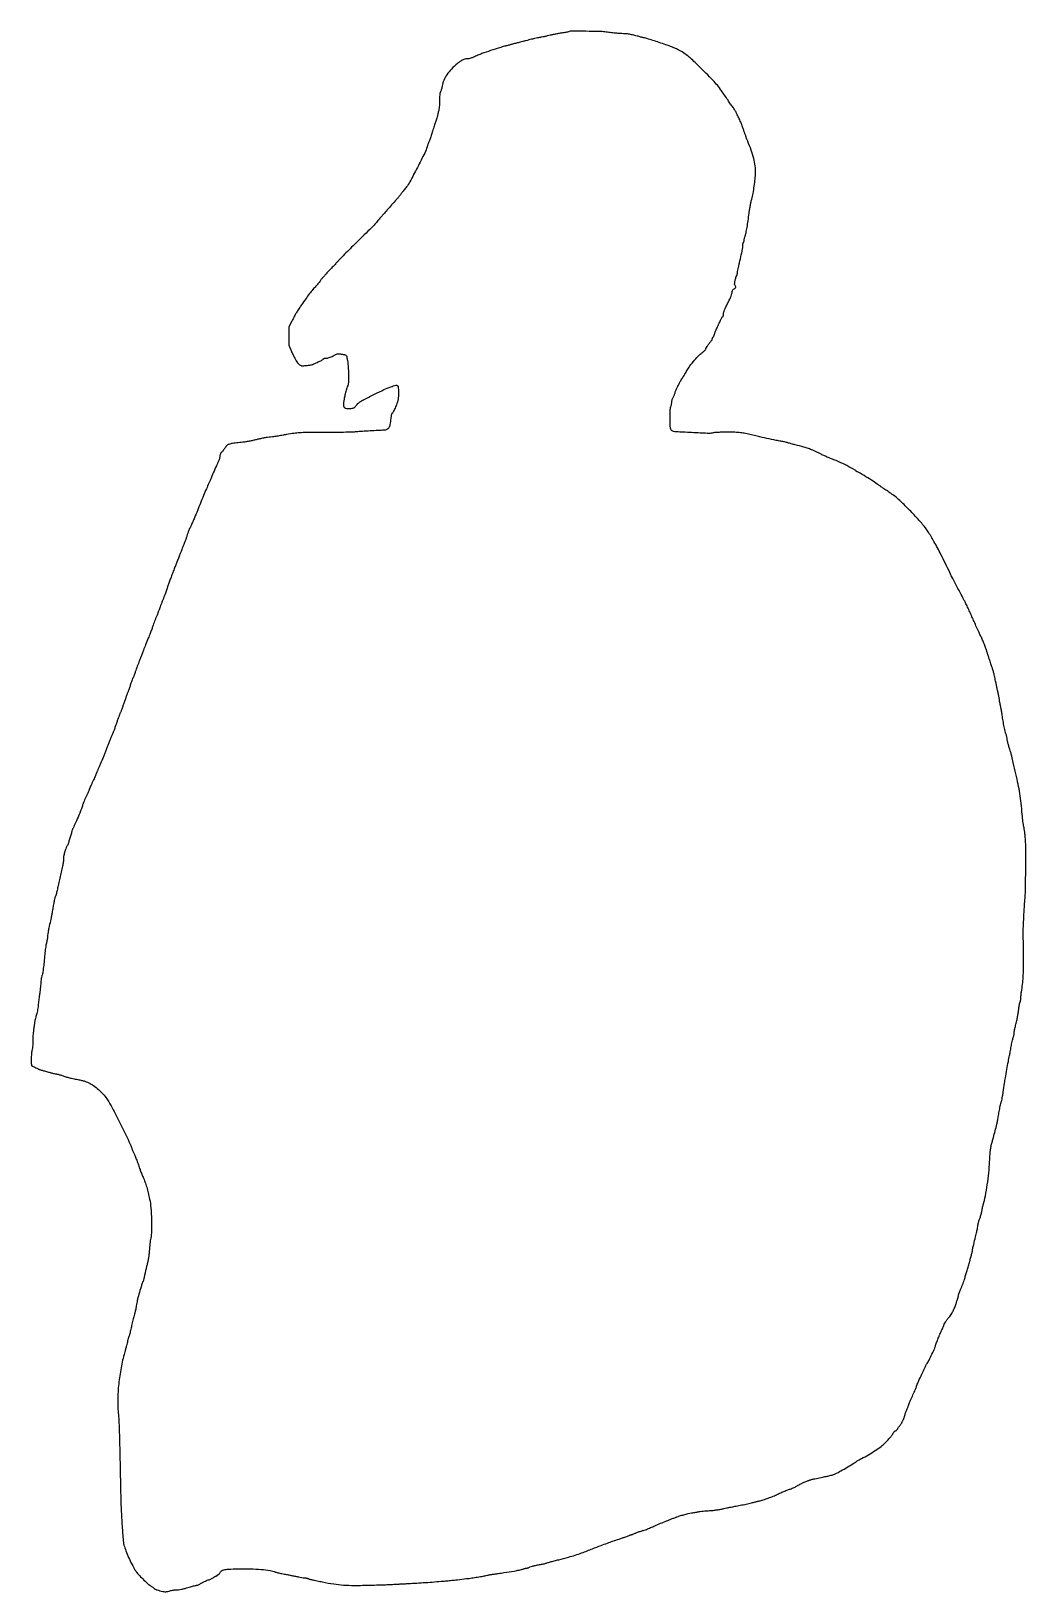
# Model space of a CAD drawing. Extents: x 1 to 1499, y 1 to 2353.
import ezdxf

# ---------------------------------------------------------------- set-up
doc = ezdxf.new("R2010")
doc.units = 0

msp = doc.modelspace()

# ---------------------------------------------------------------- linework, layer by layer
msp.add_lwpolyline([(811.5, 2352.090993, -0.045236), (810.275625, 2351.705853, -0.006573), (807.713877, 2351.183347, -0.007396), (804.659933, 2350.648837, -0.006275), (801.419581, 2350.172603, 0.010045), (797.576728, 2349.578191, 0.004667), (792.613575, 2348.660238, 0.004621), (787.418437, 2347.599208, 0.006428), (782.788661, 2346.546565, -0.004012), (778.318983, 2345.50758, -0.003473), (773.613327, 2344.487736, -0.003496), (769.336973, 2343.623156, -0.01019), (766.36908, 2343.107227, 0.013178), (763.43378, 2342.578871, 0.004744), (759.286542, 2341.677837, 0.004702), (754.758834, 2340.604188, 0.005563), (750.5, 2339.501485, -0.002004), (746.23168, 2338.363848, -0.001657), (741.675, 2337.185023, -0.001673), (737.488433, 2336.131644, -0.00449), (734.5, 2335.418772, 0.004316), (731.838574, 2334.784885, 0.002859), (728.79375, 2334.013343, 0.002878), (725.844213, 2333.229823, 0.005593), (723.5, 2332.564388, -0.003441), (721.258441, 2331.917652, -0.002204), (718.646875, 2331.195996, -0.002214), (716.082393, 2330.511683, -0.00414), (714, 2329.984264, 0.016925), (706.317537, 2327.828059, 0.003452), (692.885497, 2323.460506, 0.003), (679.501808, 2318.916925, 0.024389), (673.5, 2316.505478, -0.0054), (667.093221, 2313.64428, -0.020634), (663.013065, 2312.071344, -0.032752), (659.944431, 2311.251045, -0.046076), (657.127876, 2310.958084, 0.061952), (653.959588, 2310.526783, 0.04944), (650.727752, 2309.318255, 0.039265), (647.166761, 2307.207171, 0.019145), (642.964621, 2304, 0.029044), (633.89869, 2295.583505, 0.040597), (626.919734, 2287.011382, 0.046625), (622.21776, 2278.585086, 0.073231), (620.013252, 2270.606854, -0.018008), (619.588184, 2267.962807, -0.018208), (618.975161, 2265.366005, -0.018341), (618.277779, 2263.150178, -0.067458), (617.605603, 2261.847307, 0.084628), (616.825052, 2260.198557, 0.036912), (616.343597, 2257.817499, 0.024124), (616.076545, 2254.377825, 0.007311), (616, 2249.143513, -0.007887), (615.932935, 2244.892318, -0.008366), (615.731732, 2240.728204, -0.008048), (615.441016, 2237.151808, -0.037562), (615.086748, 2235.11602, 0.003129), (614.651561, 2233.346319, 0.001294), (614.083904, 2230.946581, 0.00128), (613.488513, 2228.370478, 0.001648), (612.95525, 2226, -0.012335), (612.327234, 2223.462826, -0.006559), (611.431559, 2220.353125, -0.006524), (610.43248, 2217.197328, -0.010075), (609.478945, 2214.5, 0.008379), (608.454781, 2211.633841, 0.003985), (607.227915, 2207.9125, 0.003948), (606.006844, 2204.001106, 0.005593), (604.986752, 2200.5, -0.007456), (603.985966, 2197.112219, -0.006243), (602.825995, 2193.548018, -0.006307), (601.683736, 2190.316222, -0.017148), (600.768278, 2188.067721, 0.010975), (599.9013, 2186.011347, 0.006125), (598.931962, 2183.473039, 0.006108), (598.014067, 2180.880867, 0.009859), (597.30351, 2178.650301, -0.042706), (593.575371, 2169.152087, -0.004305), (582.600461, 2147.439103, -0.003969), (571.205118, 2125.791644, -0.049393), (566.037181, 2118.093036, 0.004232), (564.092432, 2115.695167, 0.003526), (562.065242, 2113.114829, 0.003559), (560.243038, 2110.726517, 0.009656), (558.99654, 2109, -0.016619), (557.59928, 2107.120373, -0.003772), (555.1011, 2104.03125, -0.003901), (552.163729, 2100.510937, -0.003782), (549.141468, 2097, -0.000526), (541.996806, 2088.843322, -0.000718), (535.53749, 2081.505985, -0.000411), (530.039113, 2075.288566, -0.009885), (528.464285, 2073.580014, 0.014788), (527.813145, 2072.859538, 0.001189), (526.159459, 2070.907879, 0.001605), (524.1994, 2068.568256, 0.001232), (522.072479, 2066, -0.005571), (519.793896, 2063.29672, -0.005024), (517.376708, 2060.54931, -0.005039), (515.160759, 2058.130572, -0.01588), (513.608194, 2056.572118, 0.004936), (502.465177, 2045.865938, 0.001449), (485.566745, 2029.209775, 0.000911), (468.613397, 2012.341007, 0.014824), (463.10134, 2006.5, -0.005031), (460.387825, 2003.509322, -0.001804), (456.463727, 1999.301453, -0.00179), (452.128252, 1994.718942, -0.002119), (447.996739, 1990.419839, 0.007067), (444.129221, 1986.314898, 0.008319), (440.587977, 1982.316632, 0.007433), (437.709971, 1978.85327, 0.050351), (436.494608, 1976.989573, -0.037738), (435.485332, 1975.353297, -0.012369), (433.763836, 1973.102208, -0.012245), (431.722579, 1970.689013, -0.013542), (429.631101, 1968.46039, 0.019371), (425.083724, 1963.500211, 0.011696), (420.069808, 1957.298404, 0.009727), (414.401582, 1949.638044, 0.005523), (407.827083, 1940.161572, 0.003027), (402.802792, 1932.648436, 0.011307), (399.780312, 1927.835699, 0.0122), (397.09249, 1923.072584, 0.003961), (393.348482, 1915.90615), (388.945042, 1907.3123), (388.817608, 1893.40615), (388.690173, 1879.5), (394.595087, 1866.593572, 0.007119), (397.631836, 1860.198389, 0.020621), (399.97514, 1855.896733, 0.029762), (402.008286, 1852.921963, 0.060107), (404, 1850.905067, 0.029615), (406.338479, 1849.262297, 0.0983), (408.091107, 1848.608169, 0.06176), (410.364498, 1848.522009, 0.006992), (415.5, 1849.034513, 0.008086), (418.709537, 1849.452887, 0.009478), (421.7375, 1849.956308, 0.008552), (424.273884, 1850.4726, 0.056084), (425.5, 1850.892528, -0.002312), (426.664158, 1851.436886, -0.00039), (428.895312, 1852.465511, -0.000427), (431.519079, 1853.669948, -0.000379), (434.25, 1854.918249, 0.011481), (436.836723, 1856.170791, 0.017459), (439.017187, 1857.387075, 0.012276), (440.721534, 1858.475386, 0.249482), (441, 1858.998739, -0.29093), (441.246126, 1859.385936, -0.046133), (442.133243, 1859.70588, -0.038997), (443.379442, 1859.92748, -0.024512), (444.857848, 1860, 0.05377), (446.941626, 1860.224737, 0.026904), (449.500008, 1860.929121, 0.023371), (452.41523, 1862.057134, 0.016142), (455.604686, 1863.590786, -0.011206), (459.354229, 1865.439534, -0.040769), (461.842847, 1866.359744, -0.060833), (463.88066, 1866.670162, -0.05572), (465.996838, 1866.496939, 0.006299), (467.496854, 1866.223356, 0.005149), (469.107508, 1865.967546, 0.005205), (470.594257, 1865.762881, 0.013615), (471.667019, 1865.656152, -0.030419), (472.555172, 1865.537549, -0.029482), (473.431919, 1865.311325, -0.030825), (474.177299, 1865.019561, -0.087949), (474.632138, 1864.701548, -0.137335), (476.064076, 1862.154843, -0.021016), (477.215215, 1856.3941, -0.019595), (478.11742, 1848.652486, -0.009924), (478.676467, 1838.85244, -0.00414), (478.92627, 1830.19774, -0.018968), (478.839049, 1825.172743, -0.031978), (478.411006, 1821.599441, -0.039203), (477.541941, 1818.35244, 0.012896), (475.386563, 1811.717454, 0.010995), (473.450142, 1804.619062, 0.011219), (471.966398, 1798.042336, 0.028281), (471.267514, 1793.185161, 0.04769), (471.311449, 1788.275215, 0.180713), (472.656671, 1785.572454, 0.166249), (475.530992, 1784.282236, 0.039026), (480.879845, 1784.205084, 0.01317), (484.362671, 1784.519136, 0.054614), (486.417717, 1784.990321, 0.084624), (487.844118, 1785.775784, 0.065065), (489.082066, 1787.055901, -0.03672), (492.924192, 1791.506874, -0.052887), (496.968345, 1794.77454, -0.025256), (503.415305, 1798.49516, -0.002743), (518.739307, 1806.229782, -0.008556), (532.139397, 1812.617571, -0.020024), (542.415072, 1816.813552, -0.01914), (550.086619, 1819.265525, -0.269714), (552.774767, 1818.562468, -0.183701), (553.722566, 1816.466853, -0.010476), (554.014251, 1809.258958, -0.016879), (553.90967, 1801.92528, -0.042416), (553.202381, 1796.630478, -0.03739), (551.682683, 1791.580718, -0.014662), (548.872788, 1784.867231, -0.009619), (545.796203, 1778.415227, -0.139146), (544.103365, 1776.563883, 0.188967), (543.700044, 1776.026336, 0.013364), (543.239262, 1774.171057, 0.017387), (542.814806, 1771.863914, 0.012162), (542.490769, 1769.239478, -0.01847), (541.232929, 1760.010738, -0.087707), (539.425395, 1755.018165, -0.155072), (536.578732, 1752.414873, -0.101543), (532.215568, 1751.390108, 0.005158), (523.304072, 1751.045867, 0.002248), (511.479939, 1750.413592, 0.002254), (499.60701, 1749.671438, 0.004898), (490.5, 1748.971278, -0.014318), (484.045004, 1748.597161, -0.002296), (471.421875, 1748.285701, -0.002537), (456.546573, 1748.062513, -0.002224), (441, 1747.977301, 0.001271), (415.873271, 1747.887438, 0.012295), (405.21243, 1747.559962, 0.021736), (396.88028, 1746.734377, 0.008572), (385.5, 1744.905178, -0.003378), (378.294887, 1743.670155, -0.002906), (370.703125, 1742.466865, -0.002926), (363.800422, 1741.455185, -0.008435), (359, 1740.862688, 0.014062), (354.574377, 1740.265822, 0.007201), (349.059375, 1739.281732, 0.00715), (343.403778, 1738.104157, 0.010679), (338.5, 1736.899251, -0.012925), (333.525853, 1735.700717, -0.008079), (327.646875, 1734.54298, -0.008106), (321.813576, 1733.589211, -0.014594), (317, 1733.025042, 0.005612), (312.591614, 1732.588474, 0.005026), (308.028677, 1732.038347, 0.005045), (303.941497, 1731.461845, 0.015668), (301.204008, 1730.959321, 0.022282), (298.219271, 1730.173491, 0.072009), (296.373726, 1729.291608, 0.076883), (294.919487, 1727.955736, 0.027816), (293.288292, 1725.664634, -0.014822), (292.078749, 1723.868806, -0.010153), (290.605541, 1721.901188, -0.010242), (289.107619, 1720.061941, -0.020363), (287.834284, 1718.680438, 0.035756), (286.559802, 1717.209363, 0.05219), (285.681631, 1715.738185, 0.056336), (285.172347, 1714.208092, 0.052237), (285, 1712.562924, -0.080129), (284.538131, 1709.699401, -0.015327), (282.723379, 1704.735328, -0.011763), (279.718149, 1697.718623, -0.003766), (274.930209, 1687.434276, 0.005988), (274.190838, 1685.827502, 0.008214), (273.566999, 1684.363695, 0.005641), (273.080568, 1683.128491, 0.09122), (273, 1682.690549, -0.098884), (272.901604, 1682.19788, -0.001214), (271.645385, 1679.198929, -0.003549), (270.15595, 1675.736169, -0.002309), (268.388544, 1671.756273, 0.004103), (264.547065, 1663.021543, 0.002671), (260.247571, 1652.874491, 0.002478), (255.664503, 1641.740342, 0.002138), (250.958192, 1630, -0.004843), (249.120101, 1625.485566, -0.002251), (246.651895, 1619.661519, -0.00223), (244.005536, 1613.569647, -0.003111), (241.580094, 1608.145598, 0.004707), (239.364589, 1603.148285, 0.005456), (237.352741, 1598.349407, 0.004894), (235.734974, 1594.254836, 0.032001), (235.076713, 1592.145598, -0.015117), (234.595157, 1590.397166, -0.006563), (233.854635, 1588.102144, -0.006488), (233.003048, 1585.681042, -0.008576), (232.161245, 1583.5, 0.002608), (231.161266, 1580.998436, 0.000971), (229.780748, 1577.471875, 0.000962), (228.290312, 1573.620751, 0.001163), (226.906691, 1570, -0.002454), (225.303549, 1565.837076, -0.000994), (223.079351, 1560.178125, -0.000984), (220.662454, 1554.09964, -0.001251), (218.406918, 1548.5, 0.004201), (216.063324, 1542.581221, 0.002504), (213.368727, 1535.5, 0.002506), (210.754505, 1528.417267, 0.004336), (208.662009, 1522.5, -0.00248), (206.680074, 1516.828475, -0.001795), (204.417768, 1510.528125, -0.001813), (202.225466, 1504.558498, -0.003952), (200.491491, 1500, 0.001682), (198.905594, 1495.887085, 0.001289), (197.198868, 1491.38125, 0.001302), (195.623372, 1487.1559, 0.003087), (194.478091, 1484, -0.005583), (193.305744, 1480.819124, -0.002246), (191.635794, 1476.497846, -0.002222), (189.795398, 1471.859198, -0.002811), (188.051001, 1467.588412, 0.004634), (186.410828, 1463.530599, 0.004962), (184.884045, 1459.534257, 0.004716), (183.638942, 1456.075885, 0.023188), (183.046332, 1454.088412, -0.027492), (182.105299, 1451.028773, -0.004819), (179.965382, 1445.394739, -0.004368), (176.970319, 1437.925676, -0.002011), (172.94637, 1428.25, 0.0079), (169.577198, 1419.871811, 0.001486), (163.705635, 1404.440215, 0.000235), (157.235587, 1387.257953, 0.090159), (157, 1385.962064, -0.087906), (156.896746, 1385.379307, -0.005594), (156.280339, 1383.751128, -0.008068), (155.488519, 1381.820613, -0.005907), (154.550092, 1379.703224, 0.011554), (153.456327, 1377.158133, 0.005747), (152.18261, 1373.886711, 0.005701), (150.939871, 1370.46515, 0.00834), (149.930877, 1367.423588, -0.004055), (149.005781, 1364.552841, -0.003871), (148.020156, 1361.652554, -0.003838), (147.11027, 1359.104762, -0.013785), (146.472554, 1357.5, 0.01364), (145.734223, 1355.643616, 0.001669), (144.2428, 1351.531418, 0.001976), (142.506205, 1346.632089, 0.00163), (140.692012, 1341.394189, -0.002951), (138.865004, 1336.164022, -0.00359), (137.089817, 1331.288042, -0.003029), (135.542884, 1327.20786, -0.024972), (134.736469, 1325.394189, 0.025324), (133.939982, 1323.599453, 0.003291), (132.461988, 1319.678293, 0.003828), (130.773604, 1314.998128, 0.003191), (129.049409, 1310, -0.003768), (127.265349, 1304.847656, -0.003726), (125.397187, 1299.703125, -0.003659), (123.695412, 1295.224096, -0.014348), (122.546544, 1292.5, 0.005593), (120.655815, 1288.227374, 0.003352), (118.500862, 1283.112294, 0.003308), (116.355118, 1277.823262, 0.004438), (114.484819, 1273, 0.000352), (113.824061, 1271.246329, 0.000129), (112.89209, 1268.765625, 0.000128), (111.874838, 1266.053692, 0.000153), (110.918577, 1263.5, -0.003139), (109.93107, 1260.910072, -0.002396), (108.818914, 1258.0875, -0.002422), (107.751432, 1255.45303, -0.0057), (106.922887, 1253.5, 0.000755), (106.099686, 1251.611728, 0.000371), (105.057451, 1249.20625, 0.000368), (103.978591, 1246.706116, 0.000536), (103.031335, 1244.5, -0.000132), (102.132669, 1242.402373, -0.000119), (101.202566, 1240.234375, -0.000119), (100.368816, 1238.293529, -0.000382), (99.811602, 1237, 0.002037), (99.340736, 1235.896892, 0.001414), (98.817332, 1234.646875, 0.001426), (98.321657, 1233.443943, 0.002944), (97.942317, 1232.5, -0.010946), (97.412542, 1231.240361, -0.001034), (96.040083, 1228.184107, -0.001323), (94.3863, 1224.547358, -0.001041), (92.576113, 1220.616108, 0.002712), (90.82236, 1216.77366, 0.004123), (89.344233, 1213.414264, 0.001588), (88.109406, 1210.518549, 0.100311), (88, 1209.978702, -0.102432), (87.887605, 1209.43583, -0.001409), (86.53125, 1206.3247, -0.003902), (84.916274, 1202.725231, -0.00255), (83, 1198.597672, 0.004352), (81.084304, 1194.432107, 0.00628), (79.46875, 1190.71283, 0.00349), (78.169935, 1187.555301, 0.09611), (78, 1186.679403, -0.096452), (77.470168, 1183.958354, -0.002162), (72.399553, 1171.585597, -0.00532), (67.340063, 1159.747995, -0.016949), (63.612201, 1152, 0.028438), (63.023651, 1150.701233, 0.009836), (62.319409, 1148.765625, 0.009736), (61.625405, 1146.597617, 0.011156), (61.049338, 1144.5, -0.009527), (59.395597, 1138.400533, -0.009063), (57.484755, 1132.265528, -0.007732), (55.634505, 1126.959648, -0.053874), (54.420044, 1124.5, 0.056674), (52.666332, 1120.897686, 0.017748), (50.864572, 1115.161322, 0.017526), (49.477912, 1109.338694, 0.061406), (49.185268, 1105.5, -0.032596), (49.147835, 1103.487547, -0.011516), (48.840286, 1100.61875, -0.011375), (48.356615, 1097.473344, -0.013114), (47.749089, 1094.5, 0.001139), (45.745713, 1085.766914, 0.000939), (43.648122, 1076.445557, 0.000961), (41.666112, 1067.478851, 0.001564), (40.021812, 1059.857534, -0.005738), (39.248344, 1056.412301, -0.007003), (38.442722, 1053.208142, -0.005966), (37.696932, 1050.536913, -0.048304), (37.224881, 1049.357534, 0.054502), (36.330455, 1047.040252, 0.011202), (35.299701, 1042.774007, 0.010023), (34.188057, 1037.134289, 0.00509), (33.00457, 1030, -0.006733), (32.393129, 1026.387653, -0.002953), (31.490571, 1021.61875, -0.002922), (30.473186, 1016.568643, -0.003909), (29.487657, 1012, 0.001844), (27.143292, 1001.345898, 0.007986), (25.876308, 994.995719, 0.01327), (25.205979, 990.689437, 0.031982), (25, 987.4725, -0.031701), (24.892676, 985.781455, -0.011275), (24.53226, 983.385568, -0.011137), (24.017305, 980.766393, -0.012896), (23.407693, 978.29879, 0.021835), (22.736388, 975.356586, 0.007856), (22.030995, 971.11902, 0.007775), (21.402403, 966.445163, 0.009144), (20.957066, 962, -0.003503), (19.867579, 949.731145, -0.008116), (18.836238, 940.545229, -0.00897), (17.844272, 933.79824, -0.056192), (16.895212, 930.449716, 0.050889), (16.377952, 928.695612, 0.008823), (15.801059, 925.282104, 0.009512), (15.269025, 921.236246, 0.008389), (14.865584, 917, -0.004062), (14.476612, 912.503769, -0.003267), (13.987464, 907.675, -0.003302), (13.476858, 903.219074, -0.008436), (13.031205, 900, 0.004817), (12.575461, 896.874695, 0.00217), (12.034789, 892.765625, 0.002148), (11.501254, 888.420985, 0.00293), (11.060119, 884.5, -0.011999), (10.551537, 880.615085, -0.009101), (9.814438, 876.38125, -0.009216), (8.976724, 872.431612, -0.021118), (8.166441, 869.5, 0.013317), (7.375404, 866.802588, 0.008645), (6.598672, 863.646875, 0.008693), (5.946736, 860.537335, 0.016296), (5.54588, 858, -0.001891), (5.20685, 855.36331, -0.000856), (4.743852, 851.9125, -0.000848), (4.242973, 848.273513, -0.001162), (3.778987, 845, 0.013327), (3.377029, 841.564537, 0.007683), (3.067233, 837.411428, 0.007673), (2.884161, 833.229197, 0.012727), (2.873751, 829.698478, -0.013849), (2.85664, 826.403708, -0.012024), (2.660091, 822.95535, -0.012181), (2.33086, 819.841628, -0.034398), (1.899824, 817.698478, 0.034255), (1.445343, 815.442102, 0.009393), (1.041562, 811.835544, 0.009448), (0.737225, 807.719955, 0.009725), (0.592295, 803.63529, 0.005578), (0.56674, 798.378447, 0.03143), (0.760572, 795.57918, 0.066153), (1.189784, 793.991873, 0.219372), (1.967141, 793.278228, -0.024679), (3.607024, 792.660713, -0.00603), (6.242255, 791.479003, -0.0065), (8.948341, 790.183128, -0.013812), (11, 789.096093, 0.039945), (11.900357, 788.677706, 0.006882), (13.675, 788.047171, 0.007454), (15.78432, 787.365169, 0.006601), (18, 786.716968, -0.000024), (20.503762, 786.020106, -0.000014), (23.5, 785.185932, -0.000014), (26.496235, 784.351579, -0.000024), (29, 783.654158, 0.00689), (31.39831, 783.02147, 0.005141), (34.059375, 782.387536, 0.005198), (36.580074, 781.841861, 0.011774), (38.5, 781.493992, -0.01569), (40.285877, 781.155948, -0.009826), (42.353125, 780.654213, -0.00986), (44.371567, 780.079316, -0.017691), (46, 779.516853, 0.014933), (51.206547, 777.686312, 0.013161), (56.735916, 776.084939, 0.011243), (63.113839, 774.570769, 0.006262), (70.944751, 772.998976, -0.010534), (76.765833, 771.778757, -0.020055), (81.378142, 770.513178, -0.023343), (85.370972, 769.034912, -0.022533), (89.25718, 767.175278, -0.039234), (96.375356, 762.61473, -0.02661), (103.734295, 756.398273, -0.026396), (110.479732, 749.348942, -0.03552), (115.751064, 742.262807, -0.022507), (122.49593, 730.579405, -0.003489), (134.636188, 706.772834, -0.003469), (146.444851, 682.797912, -0.022827), (151.718115, 670.5, 0.005804), (152.439635, 668.645488, 0.003038), (153.378509, 666.353125, 0.003021), (154.369796, 664.014015, 0.004627), (155.259889, 662, -0.011621), (157.094767, 657.686006, -0.003952), (159.564622, 651.337146, -0.003927), (162.183086, 644.279124, -0.004513), (164.568706, 637.5, 0.008162), (165.424204, 635.124465, 0.003761), (166.611325, 632.059375, 0.003724), (167.908299, 628.853958, 0.005154), (169.122464, 626, -0.017255), (171.969755, 618.830502, -0.013064), (174.61219, 610.786851, -0.01235), (176.983778, 602.102246, -0.011109), (179.016023, 593, -0.029639), (180.852674, 579.793751, -0.012495), (181.818929, 561.896914, -0.011697), (181.915666, 544.488931, -0.047402), (180.725612, 533.961759, 0.01558), (180.084884, 530.361923, 0.007032), (179.458845, 525.607517, 0.006954), (178.937949, 520.565746, 0.009434), (178.617016, 516, -0.01444), (178.198274, 510.789098, -0.011764), (177.458193, 505.240134, -0.01147), (176.432222, 499.571601, -0.011739), (175.15426, 494, 0.002737), (173.942205, 489.120582, 0.002343), (172.717905, 483.96875, 0.00236), (171.649345, 479.276524, 0.006743), (170.965674, 476, -0.007682), (170.425986, 473.437594, -0.010067), (169.850178, 471.115625, -0.007863), (169.302053, 469.201813, -0.088384), (168.944697, 468.5, 0.087478), (167.766685, 466.196746, 0.002224), (164.369092, 454.967491, 0.004575), (161.279108, 444.230264, 0.026822), (160.013178, 438.5, -0.002993), (158.566276, 430.059953, -0.008771), (157.432659, 424.268975, -0.01215), (156.34271, 419.719627, -0.014027), (155.078321, 415.443619, 0.013528), (154.218042, 412.544915, 0.005865), (153.223898, 408.646941, 0.005798), (152.262865, 404.474731, 0.007667), (151.490164, 400.652349, -0.006352), (150.756726, 396.974414, -0.005973), (149.915804, 393.239903, -0.005953), (149.091408, 389.947276, -0.02049), (148.444555, 387.842853, 0.012667), (147.773557, 385.775577, 0.003942), (146.869415, 382.63884, 0.003938), (145.914079, 379.116847, 0.004333), (145.04527, 375.690504, -0.002774), (144.098432, 371.906964, -0.001502), (142.893768, 367.262211, -0.001496), (141.639026, 362.541059, -0.002363), (140.531574, 358.5, 0.024707), (135.403505, 335.866088, 0.020275), (132.119187, 311.290915, 0.020748), (130.905046, 287.421429, 0.032947), (132.060889, 267, -0.021778), (132.76305, 258.114717, -0.001775), (133.504301, 234.785417, -0.001774), (134.330973, 201.275228, -0.000539), (135.348506, 150.5, 0.006173), (136.142612, 125.140557, 0.006333), (137.558515, 100.025048, 0.004739), (139.274431, 78.199992, 0.05093), (140.944997, 69.5, 0.022081), (144.090832, 60.481896, 0.013425), (148.557475, 50.109812, 0.013461), (153.475022, 40.194502, 0.026594), (157.995429, 32.66188, 0.035949), (162.066611, 27.475829, 0.01189), (168.747496, 20.463387, 0.011518), (175.678662, 13.838707, 0.043404), (180.446483, 10.19153, -0.010227), (182.084488, 9.102593, -0.010647), (183.654393, 7.961672, -0.010389), (184.968544, 6.919416, -0.044984), (185.674855, 6.219004, 0.074914), (186.352923, 5.622414, 0.026335), (187.481358, 4.977277, 0.025454), (188.8157, 4.388102, 0.027153), (190.174855, 3.95181, 0.003219), (198.705082, 1.774764, 0.038588), (202.053087, 1.212775, 0.073546), (204.674236, 1.364072, 0.025225), (208.363891, 2.325573, -0.020652), (210.73664, 2.967114, -0.014052), (213.480694, 3.508137, -0.014179), (216.162766, 3.881198, -0.02747), (218.323541, 4, 0.029616), (222.410094, 4.242267, 0.021459), (226.911597, 4.974912, 0.015499), (232.591678, 6.33635, 0.00563), (240.559099, 8.605903, -0.005483), (243.774006, 9.522704, -0.006924), (246.768051, 10.296734, -0.005607), (249.28864, 10.881397, -0.054231), (250.378923, 11, 0.095387), (251.327651, 11.182654, 0.019017), (252.911787, 11.887097, 0.019482), (254.719354, 12.863836, 0.017069), (256.528928, 14.019903, -0.028168), (258.664576, 15.318483, -0.014), (261.501574, 16.731133, -0.01385), (264.531809, 18.03486, -0.01976), (267.293416, 19.008908, 0.016467), (269.904186, 19.910474, 0.015973), (272.477025, 20.990315, 0.016105), (274.676097, 22.084043, 0.055233), (275.987322, 22.989005, -0.025984), (276.973948, 23.75868, -0.027199), (278.02058, 24.40927, -0.028196), (278.980495, 24.867516, -0.097561), (279.65301, 25, 0.072596), (280.167733, 25.075129, 0.087407), (280.604322, 25.29375, 0.100487), (280.896187, 25.618656, 0.133682), (281, 26, -0.132956), (281.103229, 26.381345, -0.100532), (281.393474, 26.70625, -0.087654), (281.827642, 26.924847, -0.073022), (282.339485, 27, 0.14297), (282.932597, 27.173133, 0.05402), (283.613021, 27.718839, 0.047867), (284.268314, 28.510813, 0.042037), (284.793948, 29.44711, -0.116293), (287.251952, 32.620288, -0.115121), (290.877329, 34.375778, -0.044825), (297.423755, 35.245783, -0.004793), (312.760144, 35.751244, -0.011601), (330.860622, 35.754108, -0.015848), (347.142204, 34.862029, -0.016862), (360.479785, 33.251767, -0.064525), (368.5, 30.92169, 0.040173), (369.721149, 30.501627, 0.005912), (372.2625, 29.881912, 0.00664), (375.290447, 29.2236, 0.005661), (378.5, 28.608079, -0.002934), (382.429663, 27.876659, -0.001176), (387.798042, 26.831732, -0.001164), (393.578261, 25.678545, -0.00147), (398.918868, 24.583784, 0.00347), (403.846239, 23.594256, 0.004498), (408.378449, 22.758987, 0.003415), (412.182846, 22.119921, 0.039921), (413.682436, 22, -0.032384), (414.707088, 21.933565, -0.022578), (415.848458, 21.732185, -0.022858), (416.930086, 21.438074, -0.043097), (417.763569, 21.088289, 0.044113), (418.76991, 20.668359, 0.009196), (420.605548, 20.123063, 0.009585), (422.767009, 19.568394, 0.008925), (425, 19.082689, -0.001354), (427.729903, 18.53205, -0.000517), (431.528125, 17.751117, -0.000512), (435.651258, 16.894528, -0.000629), (439.5, 16.085777, 0.013184), (456.574125, 12.943326, 0.022037), (471.0856, 11.317428, 0.017942), (487.606587, 10.794681, 0.005852), (512, 11.183847, 0.000814), (523.699377, 11.526564, 0.001049), (534.45, 11.881587, 0.000798), (543.460995, 12.212474, 0.009174), (547, 12.413163, -0.003961), (549.976671, 12.613116, -0.000985), (554.85, 12.892076, -0.001007), (560.428125, 13.189081, -0.001011), (566, 13.4632, 0.002749), (578.315466, 14.111996, 0.002273), (591.431208, 14.935113, 0.002209), (604.955153, 15.90562, 0.002195), (618.5, 16.997618, 0.001731), (627.119294, 17.760668, 0.00293), (634.332303, 18.467049, 0.002177), (642.863712, 19.39061, 0.000556), (656.676084, 20.962268, 0.007224), (664.494523, 21.975354, 0.005086), (673.257619, 23.330958, 0.005129), (681.599259, 24.796431, 0.01097), (688, 26.134655, -0.007908), (690.013988, 26.568615, -0.005143), (692.353125, 27.009085, -0.005172), (694.645287, 27.39193, -0.009803), (696.5, 27.644883, 0.00636), (699.929542, 28.088589, 0.002158), (704.905344, 28.818725, 0.001132), (712.890189, 30.044122, 0.000181), (728.5, 32.48165, 0.008458), (732.239061, 33.13188, 0.007957), (736.03125, 33.92039, 0.007947), (739.369876, 34.726144, 0.027121), (741.5, 35.40129, -0.014109), (743.181811, 35.982895, -0.013296), (744.927188, 36.481274, -0.013387), (746.496336, 36.840047, -0.044178), (747.55, 36.956107, 0.034618), (748.404558, 37.033757, 0.030619), (749.276875, 37.229779, 0.031892), (750.041879, 37.505586, 0.076644), (750.55, 37.82612, -0.100025), (752.186693, 38.755367, -0.013861), (755.951021, 39.875692, -0.014432), (760.779297, 41.019891, -0.008976), (766.5, 42.095623, 0.006386), (769.36328, 42.618698, 0.006619), (772.178125, 43.208962, 0.006411), (774.60005, 43.783101, 0.028276), (776, 44.219412, -0.021878), (777.695718, 44.771789, -0.001378), (782.759375, 46.164496, -0.002027), (788.806228, 47.783407, -0.001504), (795.5, 49.524937, 0.003492), (810.481394, 53.486324, 0.011825), (820.17679, 56.370447, 0.010862), (830.130785, 59.830174, 0.002602), (846.5, 66.018458, -0.001145), (859.391816, 70.935097, -0.002846), (868.855694, 74.458131, -0.00343), (877.244955, 77.461781, -0.00259), (886.5, 80.650232, 0.001485), (891.625078, 82.403212, 0.00198), (896.26875, 84.027564, 0.001386), (900.153067, 85.415716, 0.020286), (901.5, 85.963983, -0.013983), (902.444858, 86.362539, -0.007219), (903.646875, 86.810551, -0.00717), (904.897069, 87.235966, -0.010782), (906, 87.567601, 0.018394), (907.233872, 87.959183, 0.006823), (908.940625, 88.597201, 0.006751), (910.785319, 89.34446, 0.008093), (912.5, 90.099048, -0.016936), (914.422853, 90.904971, -0.008116), (916.940625, 91.814872, -0.008036), (919.602029, 92.680568, -0.011363), (922, 93.358927, 0.017187), (924.569964, 94.118371, 0.008397), (927.79375, 95.253285, 0.008319), (931.109996, 96.54689, 0.011932), (934, 97.811325, -0.007208), (940.470805, 100.715565, -0.003163), (949.1196, 104.383753, -0.003176), (958.045533, 108.036653, -0.005534), (965.5, 110.93681, 0.00126), (967.943763, 111.863585, 0.001354), (970.325, 112.780912, 0.001279), (972.365754, 113.579441, 0.006434), (973.5, 114.043561, -0.027915), (977.365285, 115.434628, -0.006379), (984.051853, 117.334835, -0.006746), (990.867908, 119.079855, -0.02122), (995.5, 119.993324, 0.003074), (997.810154, 120.362388, 0.001666), (1000.646875, 120.843194, 0.001659), (1003.53086, 121.351765, 0.002623), (1006, 121.809018, -0.01728), (1008.875633, 122.254816, -0.005243), (1013.2625, 122.733818, -0.005244), (1018.193778, 123.167821, -0.005693), (1023, 123.485055, 0.012685), (1028.130526, 123.895817, 0.008144), (1034.059375, 124.620023, 0.008184), (1039.844079, 125.519175, 0.015173), (1044.5, 126.467408, -0.002964), (1048.804646, 127.454135, -0.002343), (1053.471875, 128.471961, -0.002368), (1057.813073, 129.375923, -0.005889), (1061, 129.984803, 0.004777), (1069.16598, 131.526138, 0.003605), (1078.107911, 133.369681, 0.003485), (1086.276114, 135.17482, 0.012212), (1091.5, 136.502541, -0.003735), (1093.597636, 137.073712, -0.003421), (1095.765625, 137.630838, -0.00342), (1097.707503, 138.101631, -0.011193), (1099, 138.375263, 0.035002), (1102.042476, 139.172316, 0.003148), (1109.49546, 141.745897, 0.003766), (1116.850968, 144.400208, 0.024038), (1120.5, 145.951243, -0.00689), (1126.839437, 148.906383, -0.006381), (1133.421185, 151.764376, -0.00665), (1139.571839, 154.246736, -0.013106), (1144.533281, 156.024646, 0.015203), (1147.443506, 157.081309, 0.013196), (1150.426763, 158.360516, 0.013387), (1153.066623, 159.662668, 0.037486), (1154.813148, 160.75754, -0.028329), (1156.511411, 161.865942, -0.011073), (1158.970446, 163.207599, -0.010919), (1161.701599, 164.545398, -0.01335), (1164.313148, 165.670978, 0.001334), (1166.865146, 166.698909, 0.001326), (1169.416987, 167.742589, 0.001298), (1171.643333, 168.66681, 0.005184), (1173, 169.250734, -0.029583), (1174.352285, 169.756137, -0.00821), (1176.528125, 170.386753, -0.008258), (1179.01953, 171.020689, -0.00857), (1181.5, 171.563675, 0.000894), (1191.2397, 173.539552, 0.002087), (1198.519544, 175.061638, 0.002633), (1203.950881, 176.250849, 0.008767), (1207.5, 177.113178, 0.052127), (1212.186769, 178.877535, 0.008442), (1220.83132, 183.389971, 0.00964), (1230.44278, 188.858146, 0.010711), (1239.5, 194.510803, -0.005097), (1242.892858, 196.681606, -0.004502), (1246.471875, 198.875842, -0.004525), (1249.733019, 200.795065, -0.013686), (1252, 202.020334, 0.015135), (1262.245949, 207.596513, 0.013551), (1272.527727, 213.982251, 0.013795), (1281.47119, 220.239102, 0.039005), (1287.216703, 225.237946, 0.009103), (1292.037378, 230.324121, 0.014028), (1295.998697, 234.911016, 0.01491), (1298.956285, 238.765598, 0.067131), (1300.291363, 241.265008, -0.082785), (1300.718748, 242.008463, -0.042089), (1301.472408, 242.784059, -0.040304), (1302.406574, 243.472421, -0.047827), (1303.388805, 243.957724, 0.05365), (1304.367822, 244.45567, 0.04386), (1305.292501, 245.181324, 0.04556), (1306.030683, 246.011693, 0.082261), (1306.443008, 246.820434, -0.047865), (1306.840692, 247.753265, -0.017066), (1307.576949, 249.001903, -0.016754), (1308.483218, 250.325439, -0.018988), (1309.440816, 251.529476, 0.01762), (1310.441978, 252.781246, 0.012468), (1311.479592, 254.251876, 0.012606), (1312.401578, 255.708506, 0.025854), (1313.03406, 256.901759, -0.002476), (1313.588594, 258.077669, -0.001479), (1314.259249, 259.471142, -0.00148), (1314.935419, 260.855055, -0.002567), (1315.506356, 262, 0.025249), (1316.041211, 263.206681, 0.012313), (1316.606388, 264.79375, 0.01218), (1317.114517, 266.477288, 0.017234), (1317.477969, 268, -0.025905), (1317.915569, 269.702141, -0.010218), (1318.685557, 271.995872, -0.010081), (1319.62005, 274.445305, -0.012424), (1320.593434, 276.688075, 0.006888), (1321.515154, 278.749022, 0.009142), (1322.293071, 280.649666, 0.006884), (1322.889872, 282.2525, 0.085877), (1323, 282.888963, -0.097626), (1323.138406, 283.591065, -0.002677), (1324.342711, 286.482752, -0.005432), (1325.819451, 289.872624, -0.003688), (1327.570929, 293.700889, 0.000773), (1331.368174, 301.874334, 0.00732), (1332.93803, 305.401712, 0.016794), (1333.83914, 307.721511, 0.019099), (1334.540779, 310, -0.026765), (1335.322089, 312.405517, -0.010633), (1336.638745, 315.619302, -0.004966), (1338.974562, 320.849435, -0.000639), (1344.105186, 332, -0.00315), (1346.2239, 336.514265, -0.004272), (1348.197736, 340.5625, -0.00289), (1349.900374, 343.931171, -0.046926), (1350.581767, 345, 0.048259), (1352.541827, 348.092652, 0.00357), (1357.005249, 357.072001, 0.004127), (1361.287978, 366.031258, 0.037188), (1362.832088, 370.092638, -0.013892), (1364.481373, 375.124099, -0.006295), (1366.905569, 381.621015, -0.006314), (1369.545419, 388.185546, -0.011349), (1371.900093, 393.491429, 0.003841), (1373.08113, 396.048453, 0.003274), (1374.288404, 398.763107, 0.003299), (1375.354383, 401.247503, 0.009335), (1376.054441, 403, -0.037082), (1377.423179, 405.941635, -0.021056), (1379.482466, 409.287356, -0.019821), (1382.014422, 412.734746, -0.019342), (1384.831202, 416, 0.054044), (1387.179169, 419.137231, 0.01957), (1389.827549, 424.038844, 0.018956), (1392.359348, 429.733775, 0.020047), (1394.401241, 435.5, -0.002163), (1395.176299, 437.965565, -0.002195), (1395.968924, 440.412259, -0.002134), (1396.676833, 442.534603, -0.009013), (1397.129438, 443.797053, 0.019563), (1397.462765, 444.792411, 0.015807), (1397.744272, 445.883902, 0.016094), (1397.939903, 446.90878, 0.039127), (1398, 447.675572, -0.082556), (1398.170177, 448.699215, -0.005312), (1399.182757, 451.560805, -0.007646), (1400.484125, 454.956058, -0.005615), (1402.026408, 458.681115, 0.006297), (1403.6717, 462.670344, 0.005578), (1405.285721, 466.863608, 0.005608), (1406.654655, 470.672176, 0.017008), (1407.467838, 473.302597, -0.003037), (1408.307762, 476.315336, -0.000513), (1409.953152, 482.059242, -0.000561), (1411.900978, 488.804131, -0.000499), (1413.94143, 495.813971, 0.002761), (1415.879557, 502.586324, 0.003976), (1417.514045, 508.602999, 0.002133), (1418.833362, 513.705096, 0.062274), (1419, 515.037851, -0.044366), (1419.10271, 516.193117, -0.005526), (1419.575132, 518.67096, -0.006478), (1420.208212, 521.606549, -0.005324), (1420.957897, 524.72388, 0.001666), (1423.786609, 536.118778, 0.005205), (1425.584367, 543.8112, 0.007602), (1426.743372, 549.414372, 0.016604), (1427.42275, 553.746302, -0.021939), (1427.817645, 556.099975, -0.013272), (1428.480337, 558.847901, -0.013286), (1429.284957, 561.54666, -0.022673), (1430.117087, 563.746302, 0.020291), (1430.967767, 565.963015, 0.011362), (1431.82982, 568.719226, 0.011322), (1432.575727, 571.548611, 0.018063), (1433.070093, 574, -0.008701), (1433.520057, 576.468845, -0.005389), (1434.130171, 579.353125, -0.005404), (1434.794329, 582.189106, -0.009694), (1435.40967, 584.5, 0.022316), (1438.547247, 597.604526, 0.010735), (1441.452274, 614.639343, 0.010589), (1443.739252, 632.65577, 0.014383), (1444.989093, 649, -0.004706), (1445.654847, 660.673688, -0.015974), (1446.403369, 668.261817, -0.022937), (1447.456418, 674.178472, -0.02264), (1449.050495, 680, 0.012933), (1450.724054, 685.676904, 0.002697), (1453.347218, 695.722499, 0.002534), (1455.860654, 705.777003, 0.015577), (1456.967033, 711, 0.00079), (1457.385985, 713.355612, 0.000233), (1458.020969, 716.96875, 0.000234), (1458.731296, 721.032834, 0.000251), (1459.42072, 725, -0.005627), (1460.162975, 729.01483, -0.004829), (1461.032247, 733.222526, -0.004867), (1461.895796, 737.028474, -0.013907), (1462.595347, 739.651152, 0.01582), (1463.631301, 743.595587, 0.013034), (1464.491968, 747.860408, 0.006473), (1465.529399, 754.284112, 0.000921), (1467.46369, 767.5, -0.006282), (1468.773413, 775.824699, -0.002101), (1470.892187, 787.962681, -0.002148), (1473.152232, 800.290624, -0.005003), (1474.977074, 809.5, 0.004738), (1475.401631, 811.636642, 0.00127), (1476.035679, 815.041066, 0.001286), (1476.736313, 818.912879, 0.001329), (1477.409286, 822.746181, -0.006893), (1478.129798, 826.598114, -0.006398), (1478.973112, 830.525856, -0.006395), (1479.812583, 834.00012, -0.021338), (1480.489053, 836.246181, 0.017798), (1481.060047, 838.094559, 0.01402), (1481.54991, 840.131691, 0.014246), (1481.898256, 842.05191, 0.033696), (1482.019599, 843.5, -0.035179), (1482.162939, 845.151758, -0.007667), (1482.652954, 847.96875, -0.007953), (1483.323176, 851.217188, -0.007548), (1484.107308, 854.5, 0.00555), (1485.895839, 861.857566, 0.010272), (1487.158664, 867.876192, 0.011079), (1488.11075, 873.625192, 0.007869), (1488.933375, 880.107735, -0.010392), (1489.338027, 883.172627, -0.011794), (1489.855888, 886.090676, -0.011047), (1490.407266, 888.541183, -0.062076), (1490.888678, 889.791993, 0.055214), (1491.316196, 890.859011, 0.021724), (1491.673549, 892.403858, 0.021187), (1491.918382, 894.12241, 0.024792), (1492, 895.767477, -0.017225), (1492.06463, 897.642975, -0.007627), (1492.272908, 900.112297, -0.007538), (1492.573213, 902.724115, -0.010077), (1492.929049, 905.083219, 0.013256), (1494.567854, 916.437071, 0.015366), (1495.506979, 927.316372, 0.011716), (1495.92477, 940.388866, 0.004065), (1495.932085, 959.254115, -0.000013), (1495.839881, 971.203262, -0.000017), (1495.756581, 982.084021, -0.000012), (1495.687271, 991.207677, -0.000171), (1495.663467, 994.5, -0.011519), (1495.804899, 1003.257521, -0.002648), (1496.462171, 1018.024004, -0.002833), (1497.295775, 1033.04348, -0.008043), (1498.104602, 1043.5, 0.01847), (1498.948634, 1058.462947, 0.00274), (1499.369911, 1088.69641, 0.002924), (1499.448747, 1118.942234, 0.015477), (1498.882379, 1135.5, 0.007798), (1498.472063, 1140.570897, 0.006723), (1497.886383, 1145.884375, 0.006782), (1497.224917, 1150.689774, 0.019424), (1496.591051, 1154, -0.017049), (1495.940953, 1157.309857, -0.005938), (1495.224595, 1162.115625, -0.00589), (1494.560611, 1167.429109, -0.006833), (1494.0576, 1172.5, 0.006735), (1492.387361, 1189.371433, 0.010433), (1490.446147, 1203.879607, 0.010761), (1487.95081, 1217.960249, 0.007841), (1484.596374, 1233.5, 0.000532), (1480.561018, 1250.785531, 0.002854), (1478.299273, 1260.185823, 0.003767), (1476.793945, 1266.097029, 0.03792), (1475.963629, 1268.5, -0.031803), (1474.777489, 1271.801503, -0.008286), (1473.301484, 1277.245609, -0.00883), (1471.959788, 1282.962346, -0.018014), (1471.148874, 1287.5, 0.011162), (1470.818087, 1289.509602, 0.012778), (1470.410321, 1291.413205, 0.011959), (1469.986281, 1293.004081, 0.068304), (1469.62996, 1293.800273, -0.086159), (1468.699287, 1296.094982, -0.003856), (1466.947598, 1304.490483, -0.007102), (1465.259736, 1313.57103, -0.009112), (1463.978466, 1321.971762, 0.003467), (1463.514016, 1325.266069, 0.005118), (1463.056846, 1328.149671, 0.002467), (1462.631962, 1330.589664, 0.094337), (1462.434227, 1331.106424, -0.085779), (1462.235355, 1331.600835, -0.003681), (1461.854087, 1333.444414, -0.006202), (1461.443638, 1335.647839, -0.00437), (1461.0346, 1338.134661, 0.006431), (1460.490862, 1341.357401, 0.002209), (1459.62326, 1346.008307, 0.002195), (1458.620987, 1351.130422, 0.00254), (1457.620158, 1356, -0.000133), (1456.569892, 1360.988209, -0.0001), (1455.417971, 1366.471875, -0.000101), (1454.337201, 1371.627135, -0.000234), (1453.527981, 1375.5, 0.004661), (1451.93395, 1382.80521, 0.011642), (1450.59618, 1388.100823, 0.0124), (1449.064759, 1393.13117, 0.005978), (1446.867073, 1399.5, -0.005517), (1445.552559, 1403.298061, -0.002677), (1443.951931, 1408.180197, -0.002654), (1442.339244, 1413.282222, -0.003822), (1440.970635, 1417.815566, 0.015662), (1439.379411, 1422.667989, 0.007405), (1437.039998, 1428.826987, 0.00733), (1434.39951, 1435.205741, 0.010278), (1431.842396, 1440.815566, -0.003434), (1428.977575, 1446.879168, -0.001607), (1425.347373, 1454.767697, -0.001592), (1421.593318, 1463.064702, -0.002231), (1418.297403, 1470.5, 0.00377), (1415.10969, 1477.631898, 0.003349), (1411.688287, 1485.003125, 0.003362), (1408.520501, 1491.594828, 0.010313), (1406.25319, 1496, -0.002343), (1400.504342, 1506.745061, -0.00153), (1393.968136, 1519.19262, -0.001331), (1387.989973, 1530.737465, -0.007341), (1384.877586, 1537.012167, 0.004819), (1371.50369, 1564.319596, 0.012068), (1361.076236, 1583.907299, 0.016341), (1352.215827, 1598.489489, 0.030142), (1343.944491, 1609.623206, 0.013839), (1332.760624, 1622.198781, 0.0089), (1319.139647, 1636.179505, 0.007871), (1306.098924, 1648.696019, 0.040969), (1298.273719, 1654.860696, -0.001182), (1291.344733, 1659.477271, -0.002182), (1285.737973, 1663.267601, -0.002663), (1281.184698, 1666.410461, -0.005038), (1277.553961, 1669, 0.013892), (1269.576086, 1674.479554, 0.005851), (1258.569514, 1681.41633, 0.001846), (1247.071761, 1688.417718, 0.136659), (1244.981129, 1689, -0.082535), (1244.644859, 1689.055889, -0.062428), (1244.307998, 1689.220313, -0.062309), (1244.021493, 1689.463222, -0.081399), (1243.833333, 1689.75, 0.169147), (1242.180388, 1691.51245, 0.002558), (1229.516766, 1698.060439, 0.007045), (1217.453166, 1704.007393, 0.029121), (1209.922312, 1707.065108, -0.015421), (1206.624488, 1708.300036, -0.004709), (1201.714679, 1710.367551, -0.004709), (1196.256743, 1712.787898, -0.005131), (1191, 1715.243923, 0.003325), (1178.355994, 1721.207112, 0.021377), (1171.822771, 1723.902488, 0.021864), (1165.138811, 1726.005437, 0.003575), (1152, 1729.415646, -0.004056), (1149.182214, 1730.149901, -0.00303), (1146.0875, 1731.003329, -0.003062), (1143.181343, 1731.842991, -0.006974), (1141, 1732.520958, 0.016002), (1138.849786, 1733.146913, 0.007712), (1136.059375, 1733.817541, 0.007638), (1133.125836, 1734.427978, 0.010857), (1130.5, 1734.873778, -0.014295), (1123.506631, 1736.110589, -0.002021), (1109.201779, 1739.124809, -0.002337), (1094.837675, 1742.282531, -0.00911), (1086, 1744.438564, 0.013522), (1077.067432, 1746.534405, 0.023154), (1069.508293, 1747.731944, 0.020085), (1061.169035, 1748.322109, 0.007622), (1049.5, 1748.5, 0.005117), (1042.116669, 1748.424442, 0.007844), (1035.723402, 1748.193199, 0.006514), (1030.570384, 1747.858459, 0.067729), (1028.5, 1747.410355, -0.078937), (1025.373601, 1746.806327, -0.014184), (1019.422391, 1746.776947, -0.006528), (1008.82789, 1747.163671, -0.000624), (983, 1748.476596, -0.0033), (972.811252, 1749.074724, -0.034294), (968.65345, 1749.634376, -0.093991), (966.390681, 1750.563946, -0.126208), (964.898028, 1752.190537, -0.112471), (963.697569, 1756.572466, -0.008319), (963.362876, 1769.078004, -0.010015), (963.485535, 1781.453759, -0.077465), (964.544493, 1787.126106, 0.018865), (965.101828, 1788.918548, 0.014915), (965.572445, 1790.893716, 0.015167), (965.899173, 1792.755268, 0.035868), (966, 1794.15897, -0.057643), (966.167928, 1795.610759, -0.019585), (966.734375, 1797.661624, -0.019177), (967.543041, 1799.897803, -0.020922), (968.5, 1802, 0.008869), (969.457367, 1803.975414, 0.011318), (970.265625, 1805.830422, 0.009367), (970.874067, 1807.401249, 0.087928), (971, 1808.111825, -0.111276), (971.525556, 1810.444078, -0.005439), (975.020152, 1817.602278, -0.00973), (978.784469, 1824.754169, -0.021737), (981.982133, 1830, 0.008771), (983.637266, 1832.563313, 0.004839), (985.574467, 1835.750599, 0.004823), (987.476663, 1839.021038, 0.007719), (989.030164, 1841.853104, -0.042808), (993.144858, 1848.246569, -0.013958), (1000.25367, 1856.942282, -0.012868), (1007.695195, 1865.108922, -0.063212), (1012.536576, 1869.022605, 0.043234), (1013.987796, 1870.103078, 0.029737), (1015.43817, 1871.554793, 0.030064), (1016.675768, 1873.131867, 0.052418), (1017.472595, 1874.588653, -0.042856), (1019.030816, 1877.571228, -0.01371), (1021.83503, 1881.71875, -0.009496), (1024.807268, 1885.703064, -0.12379), (1026.25, 1886.833333, 0.152604), (1026.538211, 1887.086673, 0.052025), (1026.779687, 1887.595803, 0.045928), (1026.944653, 1888.249699, 0.038853), (1027, 1888.960889, -0.065405), (1027.101278, 1889.731807, -0.044426), (1027.405224, 1890.564364, -0.044431), (1027.851387, 1891.329981, -0.065501), (1028.379485, 1891.899982, 0.081791), (1028.953806, 1892.561638, 0.029994), (1029.540214, 1893.656647, 0.028772), (1030.04918, 1894.952832, 0.03062), (1030.393754, 1896.272426, -0.039184), (1030.880664, 1898.01464, -0.008718), (1031.994842, 1900.9019, -0.009003), (1033.403976, 1904.200475, -0.00858), (1034.952868, 1907.5, 0.002054), (1036.573261, 1910.837881, 0.001942), (1038.196869, 1914.251563, 0.001928), (1039.610799, 1917.284701, 0.0068), (1040.485516, 1919.25, -0.020058), (1041.171019, 1920.686417, -0.028477), (1041.901359, 1921.898438, -0.027878), (1042.584616, 1922.787962, -0.218391), (1043.046917, 1923, 0.297579), (1043.416025, 1923.24102, 0.043019), (1043.720032, 1924.134758, 0.037209), (1043.931019, 1925.382542, 0.023284), (1044, 1926.863007, -0.069066), (1044.344818, 1929.347404, -0.024745), (1045.490006, 1932.742703, -0.018065), (1047.449724, 1937.240439, -0.00682), (1050.5, 1943.386624, 0.007751), (1053.235491, 1948.924414, 0.013927), (1055.280977, 1953.561307, 0.014763), (1056.656866, 1957.23808, 0.082324), (1057, 1959.308009, -0.04374), (1057.148944, 1961.007369, -0.089876), (1057.610598, 1962.256087, -0.087073), (1058.492379, 1963.288024, -0.039127), (1059.956729, 1964.315368, 0.062766), (1061.640155, 1965.619002, 0.159374), (1062.332544, 1966.980684, 0.149327), (1062.107993, 1968.549795, 0.052946), (1060.92053, 1970.511172, -0.20438), (1060.538471, 1972.026489, -0.011958), (1061.410011, 1976.812212, -0.018623), (1062.585202, 1981.587657, -0.053265), (1063.867553, 1984.752521, 0.038031), (1064.301599, 1985.736679, 0.023357), (1064.667344, 1986.950601, 0.02336), (1064.918168, 1988.192902, 0.038147), (1065, 1989.263947, -0.045462), (1065.137716, 1990.775446, -0.00423), (1065.846513, 1994.457311, -0.005413), (1066.778151, 1998.839639, -0.004226), (1067.881748, 2003.579688, 0.001888), (1070.720415, 2015.519011, 0.009442), (1072.159559, 2022.245843, 0.016789), (1072.874545, 2026.724593, 0.037119), (1073.049237, 2030.179269, -0.026061), (1073.090608, 2031.634066, -0.033119), (1073.287009, 2032.962741, -0.035011), (1073.592217, 2034.012427, -0.167611), (1073.981046, 2034.488286, 0.124556), (1074.372496, 2034.892477, 0.047147), (1074.700682, 2035.613152, 0.042997), (1074.924675, 2036.500883, 0.040327), (1075, 2037.43329, -0.042333), (1075.099692, 2038.608648, -0.013824), (1075.440347, 2040.316517, -0.013664), (1075.925202, 2042.200805, -0.015003), (1076.499054, 2043.997318, 0.033681), (1077.849364, 2048.841499, 0.008217), (1079.400329, 2056.990498, 0.00776), (1080.983517, 2067.048638, 0.005329), (1082.480014, 2078.5, -0.010067), (1083.172454, 2083.434245, -0.006266), (1084.173099, 2089.191464, -0.006285), (1085.303061, 2094.847317, -0.011315), (1086.392278, 2099.449665, 0.017571), (1088.397072, 2108.419958, 0.010165), (1090.206299, 2119.324979, 0.010177), (1091.557418, 2130.189361, 0.019216), (1092.130447, 2139, 0.03785), (1091.608093, 2149.620174, 0.029205), (1089.494949, 2161.025178, 0.026107), (1085.763633, 2173.357794, 0.018471), (1080.356967, 2186.779635, -0.006111), (1079.454181, 2188.870156, -0.008253), (1078.692359, 2190.783457, -0.005906), (1078.102538, 2192.396211, -0.084903), (1078, 2192.995709, 0.069255), (1077.924001, 2193.541771, 0.009966), (1077.594061, 2194.621721, 0.011149), (1077.147188, 2195.890111, 0.009322), (1076.618079, 2197.216073, -0.011199), (1075.971029, 2198.85545, -0.004351), (1075.146533, 2201.150971, -0.004304), (1074.296243, 2203.653652, -0.005321), (1073.549131, 2206, 0.01468), (1072.655566, 2208.634687, 0.006361), (1071.32008, 2212.0875, 0.006288), (1069.80584, 2215.726125, 0.008304), (1068.329893, 2219, -0.000306), (1066.859008, 2222.128113, -0.000287), (1065.360408, 2225.325, -0.000285), (1064.034332, 2228.16229, -0.000989), (1063.181131, 2230, 0.021352), (1062.327835, 2231.657681, 0.00921), (1061.057561, 2233.79375, 0.009094), (1059.620194, 2236.020997, 0.011896), (1058.222008, 2238, -0.004436), (1056.644742, 2240.163254, -0.002051), (1054.630588, 2243.002358, -0.002031), (1052.537983, 2246.003668, -0.002822), (1050.689719, 2248.710156, 0.004273), (1040.850648, 2263.028533, 0.018522), (1034.631947, 2271.24897, 0.020303), (1028.086829, 2278.63243, 0.005859), (1017.387456, 2289.5, 0.001778), (1001.310238, 2305.338624, 0.013706), (993.554495, 2312.519868, 0.024799), (987.344585, 2317.439268, 0.014479), (979.459275, 2322.735083, 0.029381), (975.832551, 2324.733886, 0.010229), (970.394617, 2327.191788, 0.009573), (963.946334, 2329.804078, 0.007977), (957, 2332.338182, 0.003273), (947.138193, 2335.686483, 0.003274), (937.234885, 2338.904887, 0.002405), (928.534469, 2341.623518, 0.026634), (925, 2342.506439, -0.009299), (923.340123, 2342.860465, -0.004363), (921.20625, 2343.376917, -0.004321), (918.978536, 2343.957217, -0.006056), (917, 2344.516701, 0.011945), (910.221247, 2346.347635, 0.013326), (903.604594, 2347.78052, 0.014302), (897.702825, 2348.720905, 0.032761), (893.210586, 2349.008398, -0.018279), (888.519061, 2349.172512, -0.00521), (881.253646, 2349.769186, -0.005234), (873.051866, 2350.61555, -0.005491), (865, 2351.621403, 0.02878), (856.591919, 2352.276155, 0.002848), (836.332671, 2352.5694, 0.001116), (814.634268, 2352.711438, 0.100205)], format="xyb", close=True)

doc.saveas('drawing.dxf')
